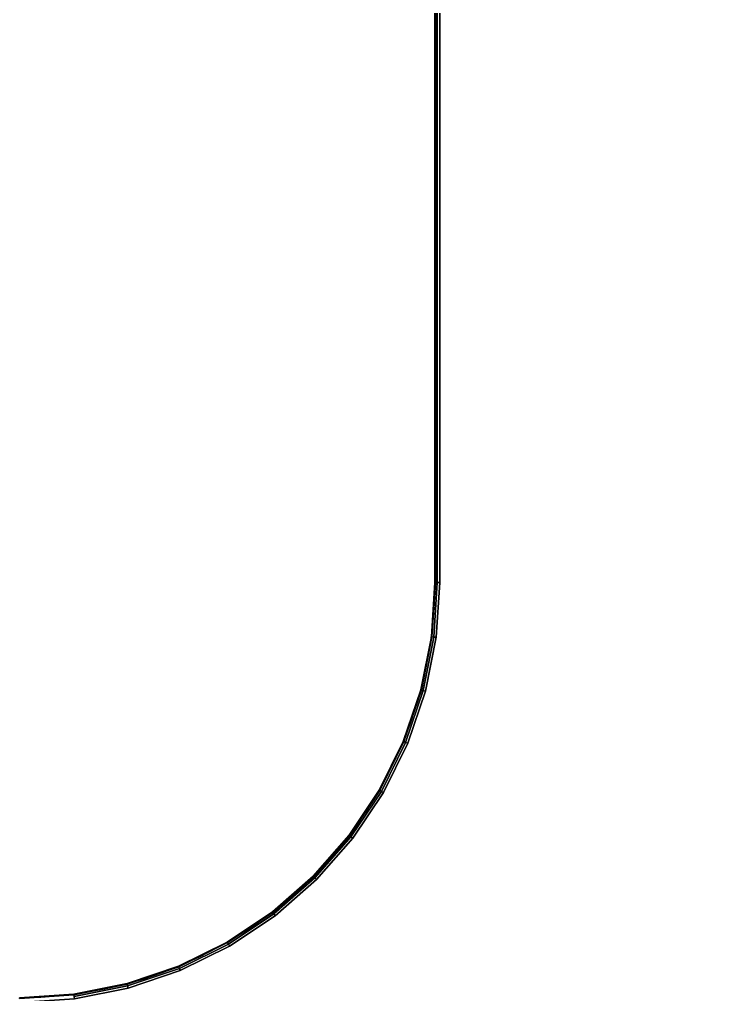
# Model space of a CAD drawing. Extents: x -170 to 1783, y -20 to 1205.
# Drawn here: x 542.02 to 559.32, y 310.72 to 334.71 of the extents above; entities that cross this region are included whole.
import ezdxf

# ---------------------------------------------------------------- set-up
doc = ezdxf.new("R2010")
doc.units = 0
doc.header["$LTSCALE"] = 96
doc.header["$MEASUREMENT"] = 0
for name, color, linetype in [('A-FURN-3-WKSF-TOP', 7, 'Continuous'), ('A-FURN-3-WKSF-TRIM', 7, 'Continuous'), ('A-FURN-P-WKSF', 7, 'Continuous'), ('MAIN_WKSURF', 7, 'Continuous')]:
    doc.layers.add(name, color=color, linetype=linetype)

# ---------------------------------------------------------------- blocks, each defined once
blk = doc.blocks.new('EC-WYC-64-2424-T')
at = {"layer": 'A-FURN-3-WKSF-TOP', "color": 60, "linetype": 'Continuous'}
for points, invisible_edges in [([(26.91, -26.91, 29), (0.743, -0.285, 29), (1.044, -0.161, 29), (1.368, -0.118, 29)], 9), ([(26.91, -26.91, 27.75), (1.368, -0.118, 27.75), (1.044, -0.161, 27.75), (0.743, -0.285, 27.75)], 9), ([(1.368, -0.118, 29), (34.22, -23.882, 29), (32.871, -23.97, 29), (31.544, -24.234, 29)], 9), ([(29.051, -25.267, 29), (1.368, -0.118, 29), (31.544, -24.234, 29), (30.264, -24.669, 29)], 3), ([(1.368, -0.118, 29), (29.051, -25.267, 29), (27.927, -26.018, 29), (26.91, -26.91, 29)], 9), ([(1.368, -0.118, 27.75), (26.91, -26.91, 27.75), (27.927, -26.018, 27.75), (29.051, -25.267, 27.75)], 9), ([(29.051, -25.267, 27.75), (30.264, -24.669, 27.75), (31.544, -24.234, 27.75), (1.368, -0.118, 27.75)], 12), ([(1.368, -0.118, 27.75), (31.544, -24.234, 27.75), (32.871, -23.97, 27.75), (34.22, -23.882, 27.75)], 9), ([(0.285, -0.743, 29), (0.484, -0.484, 29), (0.743, -0.285, 29), (26.91, -26.91, 29)], 12), ([(0.285, -0.743, 27.75), (26.91, -26.91, 27.75), (0.743, -0.285, 27.75), (0.484, -0.484, 27.75)], 3), ([(26.91, -26.91, 29), (0.118, -1.368, 29), (0.161, -1.044, 29), (0.285, -0.743, 29)], 9), ([(26.91, -26.91, 27.75), (0.285, -0.743, 27.75), (0.161, -1.044, 27.75), (0.118, -1.368, 27.75)], 9), ([(0.118, -1.368, 29), (26.91, -26.91, 29), (26.018, -27.927, 29), (25.267, -29.051, 29)], 9), ([(25.267, -29.051, 29), (24.669, -30.264, 29), (24.234, -31.544, 29), (0.118, -1.368, 29)], 12), ([(0.118, -1.368, 29), (24.234, -31.544, 29), (23.97, -32.871, 29), (23.882, -34.22, 29)], 9), ([(0.118, -1.368, 29), (23.882, -34.22, 29), (0.142, -20.225, 29), (0.118, -19.981, 29)], 3), ([(0.118, -1.368, 27.75), (0.118, -19.981, 27.75), (0.142, -20.225, 27.75), (23.882, -34.22, 27.75)], 12), ([(0.118, -1.368, 27.75), (23.882, -34.22, 27.75), (23.97, -32.871, 27.75), (24.234, -31.544, 27.75)], 9), ([(25.267, -29.051, 27.75), (0.118, -1.368, 27.75), (24.234, -31.544, 27.75), (24.669, -30.264, 27.75)], 3), ([(0.118, -1.368, 27.75), (25.267, -29.051, 27.75), (26.018, -27.927, 27.75), (26.91, -26.91, 27.75)], 9), ([(0.329, -20.676, 29), (0.213, -20.46, 29), (0.142, -20.225, 29), (23.882, -34.22, 29)], 12), ([(0.329, -20.676, 27.75), (23.882, -34.22, 27.75), (0.142, -20.225, 27.75), (0.213, -20.46, 27.75)], 3), ([(23.882, -34.22, 29), (1.044, -21.425, 29), (0.484, -20.865, 29), (0.329, -20.676, 29)], 9), ([(23.882, -34.22, 27.75), (0.329, -20.676, 27.75), (0.484, -20.865, 27.75), (1.044, -21.425, 27.75)], 9), ([(1.395, -21.95, 29), (1.245, -21.67, 29), (1.044, -21.425, 29), (23.882, -34.22, 29)], 12), ([(1.395, -21.95, 27.75), (23.882, -34.22, 27.75), (1.044, -21.425, 27.75), (1.245, -21.67, 27.75)], 3), ([(23.882, -34.22, 29), (1.518, -22.569, 29), (1.487, -22.254, 29), (1.395, -21.95, 29)], 9), ([(23.882, -34.22, 27.75), (1.395, -21.95, 27.75), (1.487, -22.254, 27.75), (1.518, -22.569, 27.75)], 9), ([(1.518, -22.569, 29), (23.882, -34.22, 29), (1.487, -25.842, 29), (1.518, -25.527, 29)], 3), ([(1.518, -22.569, 27.75), (1.518, -25.527, 27.75), (1.487, -25.842, 27.75), (23.882, -34.22, 27.75)], 12), ([(1.245, -26.426, 29), (1.395, -26.146, 29), (1.487, -25.842, 29), (23.882, -34.22, 29)], 12), ([(1.245, -26.426, 27.75), (23.882, -34.22, 27.75), (1.487, -25.842, 27.75), (1.395, -26.146, 27.75)], 3), ([(23.882, -34.22, 29), (0.484, -27.231, 29), (1.044, -26.671, 29), (1.245, -26.426, 29)], 9), ([(23.882, -34.22, 27.75), (1.245, -26.426, 27.75), (1.044, -26.671, 27.75), (0.484, -27.231, 27.75)], 9), ([(0.213, -27.636, 29), (0.329, -27.42, 29), (0.484, -27.231, 29), (23.882, -34.22, 29)], 12), ([(0.213, -27.636, 27.75), (23.882, -34.22, 27.75), (0.484, -27.231, 27.75), (0.329, -27.42, 27.75)], 3), ([(23.882, -34.22, 29), (0.118, -28.115, 29), (0.142, -27.871, 29), (0.213, -27.636, 29)], 9), ([(23.882, -34.22, 27.75), (0.213, -27.636, 27.75), (0.142, -27.871, 27.75), (0.118, -28.115, 27.75)], 9), ([(0.118, -28.115, 29), (23.882, -34.22, 29), (23.882, -70.632, 29), (0.118, -70.632, 29)], 5), ([(0.118, -28.115, 27.75), (0.118, -70.632, 27.75), (23.882, -70.632, 27.75), (23.882, -34.22, 27.75)], 10)]:
    blk.add_3dface(points, dxfattribs=dict(at, invisible_edges=invisible_edges))
at = {"layer": 'A-FURN-3-WKSF-TRIM', "color": 40, "linetype": 'Continuous'}
for points in [[(32.871, -23.97, 29), (32.878, -24.029, 28.984), (31.56, -24.291, 28.984), (31.544, -24.234, 29)], [(32.878, -24.029, 27.766), (32.871, -23.97, 27.75), (31.544, -24.234, 27.75), (31.56, -24.291, 27.766)], [(34.22, -23.984, 28.941), (34.22, -24, 28.882), (32.886, -24.087, 28.882), (32.884, -24.072, 28.941)], [(34.22, -24, 27.868), (34.22, -23.984, 27.809), (32.884, -24.072, 27.809), (32.886, -24.087, 27.868)], [(31.544, -24.234, 29), (31.56, -24.291, 28.984), (30.286, -24.723, 28.984), (30.264, -24.669, 29)], [(31.56, -24.291, 27.766), (31.544, -24.234, 27.75), (30.264, -24.669, 27.75), (30.286, -24.723, 27.766)], [(32.878, -24.029, 28.984), (32.884, -24.072, 28.941), (31.571, -24.333, 28.941), (31.56, -24.291, 28.984)], [(32.884, -24.072, 27.809), (32.878, -24.029, 27.766), (31.56, -24.291, 27.766), (31.571, -24.333, 27.809)], [(32.884, -24.072, 28.941), (32.886, -24.087, 28.882), (31.575, -24.348, 28.882), (31.571, -24.333, 28.941)], [(32.886, -24.087, 27.868), (32.884, -24.072, 27.809), (31.571, -24.333, 27.809), (31.575, -24.348, 27.868)], [(31.56, -24.291, 28.984), (31.571, -24.333, 28.941), (30.303, -24.763, 28.941), (30.286, -24.723, 28.984)], [(31.571, -24.333, 27.809), (31.56, -24.291, 27.766), (30.286, -24.723, 27.766), (30.303, -24.763, 27.809)], [(31.571, -24.333, 28.941), (31.575, -24.348, 28.882), (30.309, -24.778, 28.882), (30.303, -24.763, 28.941)], [(31.575, -24.348, 27.868), (31.571, -24.333, 27.809), (30.303, -24.763, 27.809), (30.309, -24.778, 27.868)], [(30.264, -24.669, 29), (30.286, -24.723, 28.984), (29.08, -25.318, 28.984), (29.051, -25.267, 29)], [(30.286, -24.723, 27.766), (30.264, -24.669, 27.75), (29.051, -25.267, 27.75), (29.08, -25.318, 27.766)], [(30.286, -24.723, 28.984), (30.303, -24.763, 28.941), (29.102, -25.356, 28.941), (29.08, -25.318, 28.984)], [(30.303, -24.763, 27.809), (30.286, -24.723, 27.766), (29.08, -25.318, 27.766), (29.102, -25.356, 27.809)], [(30.303, -24.763, 28.941), (30.309, -24.778, 28.882), (29.11, -25.369, 28.882), (29.102, -25.356, 28.941)], [(30.309, -24.778, 27.868), (30.303, -24.763, 27.809), (29.102, -25.356, 27.809), (29.11, -25.369, 27.868)], [(29.051, -25.267, 29), (29.08, -25.318, 28.984), (27.963, -26.065, 28.984), (27.927, -26.018, 29)], [(29.08, -25.318, 27.766), (29.051, -25.267, 27.75), (27.927, -26.018, 27.75), (27.963, -26.065, 27.766)], [(29.08, -25.318, 28.984), (29.102, -25.356, 28.941), (27.989, -26.099, 28.941), (27.963, -26.065, 28.984)], [(29.102, -25.356, 27.809), (29.08, -25.318, 27.766), (27.963, -26.065, 27.766), (27.989, -26.099, 27.809)], [(29.102, -25.356, 28.941), (29.11, -25.369, 28.882), (27.998, -26.112, 28.882), (27.989, -26.099, 28.941)], [(29.11, -25.369, 27.868), (29.102, -25.356, 27.809), (27.989, -26.099, 27.809), (27.998, -26.112, 27.868)], [(27.927, -26.018, 29), (27.963, -26.065, 28.984), (26.952, -26.952, 28.984), (26.91, -26.91, 29)], [(27.963, -26.065, 27.766), (27.927, -26.018, 27.75), (26.91, -26.91, 27.75), (26.952, -26.952, 27.766)], [(27.963, -26.065, 28.984), (27.989, -26.099, 28.941), (26.982, -26.982, 28.941), (26.952, -26.952, 28.984)], [(27.989, -26.099, 27.809), (27.963, -26.065, 27.766), (26.952, -26.952, 27.766), (26.982, -26.982, 27.809)], [(27.989, -26.099, 28.941), (27.998, -26.112, 28.882), (26.993, -26.993, 28.882), (26.982, -26.982, 28.941)], [(27.998, -26.112, 27.868), (27.989, -26.099, 27.809), (26.982, -26.982, 27.809), (26.993, -26.993, 27.868)], [(26.91, -26.91, 29), (26.952, -26.952, 28.984), (26.065, -27.963, 28.984), (26.018, -27.927, 29)], [(26.952, -26.952, 27.766), (26.91, -26.91, 27.75), (26.018, -27.927, 27.75), (26.065, -27.963, 27.766)], [(26.952, -26.952, 28.984), (26.982, -26.982, 28.941), (26.099, -27.989, 28.941), (26.065, -27.963, 28.984)], [(26.982, -26.982, 27.809), (26.952, -26.952, 27.766), (26.065, -27.963, 27.766), (26.099, -27.989, 27.809)], [(26.982, -26.982, 28.941), (26.993, -26.993, 28.882), (26.112, -27.998, 28.882), (26.099, -27.989, 28.941)], [(26.993, -26.993, 27.868), (26.982, -26.982, 27.809), (26.099, -27.989, 27.809), (26.112, -27.998, 27.868)], [(26.018, -27.927, 29), (26.065, -27.963, 28.984), (25.318, -29.08, 28.984), (25.267, -29.051, 29)], [(26.065, -27.963, 27.766), (26.018, -27.927, 27.75), (25.267, -29.051, 27.75), (25.318, -29.08, 27.766)], [(26.065, -27.963, 28.984), (26.099, -27.989, 28.941), (25.356, -29.102, 28.941), (25.318, -29.08, 28.984)], [(26.099, -27.989, 27.809), (26.065, -27.963, 27.766), (25.318, -29.08, 27.766), (25.356, -29.102, 27.809)], [(26.099, -27.989, 28.941), (26.112, -27.998, 28.882), (25.369, -29.11, 28.882), (25.356, -29.102, 28.941)], [(26.112, -27.998, 27.868), (26.099, -27.989, 27.809), (25.356, -29.102, 27.809), (25.369, -29.11, 27.868)], [(25.267, -29.051, 29), (25.318, -29.08, 28.984), (24.723, -30.286, 28.984), (24.669, -30.264, 29)], [(25.318, -29.08, 27.766), (25.267, -29.051, 27.75), (24.669, -30.264, 27.75), (24.723, -30.286, 27.766)], [(25.318, -29.08, 28.984), (25.356, -29.102, 28.941), (24.763, -30.303, 28.941), (24.723, -30.286, 28.984)], [(25.356, -29.102, 27.809), (25.318, -29.08, 27.766), (24.723, -30.286, 27.766), (24.763, -30.303, 27.809)], [(25.356, -29.102, 28.941), (25.369, -29.11, 28.882), (24.778, -30.309, 28.882), (24.763, -30.303, 28.941)], [(25.369, -29.11, 27.868), (25.356, -29.102, 27.809), (24.763, -30.303, 27.809), (24.778, -30.309, 27.868)], [(24.669, -30.264, 29), (24.723, -30.286, 28.984), (24.291, -31.56, 28.984), (24.234, -31.544, 29)], [(24.723, -30.286, 27.766), (24.669, -30.264, 27.75), (24.234, -31.544, 27.75), (24.291, -31.56, 27.766)], [(24.723, -30.286, 28.984), (24.763, -30.303, 28.941), (24.333, -31.571, 28.941), (24.291, -31.56, 28.984)], [(24.763, -30.303, 27.809), (24.723, -30.286, 27.766), (24.291, -31.56, 27.766), (24.333, -31.571, 27.809)], [(24.763, -30.303, 28.941), (24.778, -30.309, 28.882), (24.348, -31.575, 28.882), (24.333, -31.571, 28.941)], [(24.778, -30.309, 27.868), (24.763, -30.303, 27.809), (24.333, -31.571, 27.809), (24.348, -31.575, 27.868)], [(24.234, -31.544, 29), (24.291, -31.56, 28.984), (24.029, -32.878, 28.984), (23.97, -32.871, 29)], [(24.291, -31.56, 27.766), (24.234, -31.544, 27.75), (23.97, -32.871, 27.75), (24.029, -32.878, 27.766)], [(24.291, -31.56, 28.984), (24.333, -31.571, 28.941), (24.072, -32.884, 28.941), (24.029, -32.878, 28.984)], [(24.333, -31.571, 27.809), (24.291, -31.56, 27.766), (24.029, -32.878, 27.766), (24.072, -32.884, 27.809)], [(24.333, -31.571, 28.941), (24.348, -31.575, 28.882), (24.087, -32.886, 28.882), (24.072, -32.884, 28.941)], [(24.348, -31.575, 27.868), (24.333, -31.571, 27.809), (24.072, -32.884, 27.809), (24.087, -32.886, 27.868)], [(23.97, -32.871, 29), (24.029, -32.878, 28.984), (23.941, -34.22, 28.984), (23.882, -34.22, 29)], [(24.029, -32.878, 27.766), (23.97, -32.871, 27.75), (23.882, -34.22, 27.75), (23.941, -34.22, 27.766)], [(24.029, -32.878, 28.984), (24.072, -32.884, 28.941), (23.984, -34.22, 28.941), (23.941, -34.22, 28.984)], [(24.072, -32.884, 27.809), (24.029, -32.878, 27.766), (23.941, -34.22, 27.766), (23.984, -34.22, 27.809)], [(24.072, -32.884, 28.941), (24.087, -32.886, 28.882), (24, -34.22, 28.882), (23.984, -34.22, 28.941)], [(24.087, -32.886, 27.868), (24.072, -32.884, 27.809), (23.984, -34.22, 27.809), (24, -34.22, 27.868)], [(23.882, -34.22, 29), (23.941, -34.22, 28.984), (23.941, -70.632, 28.984), (23.882, -70.632, 29)], [(23.941, -34.22, 27.766), (23.882, -34.22, 27.75), (23.882, -70.632, 27.75), (23.941, -70.632, 27.766)], [(23.941, -34.22, 28.984), (23.984, -34.22, 28.941), (23.984, -70.632, 28.941), (23.941, -70.632, 28.984)], [(23.984, -34.22, 27.809), (23.941, -34.22, 27.766), (23.941, -70.632, 27.766), (23.984, -70.632, 27.809)], [(23.984, -34.22, 28.941), (24, -34.22, 28.882), (24, -70.632, 28.882), (23.984, -70.632, 28.941)], [(24, -34.22, 27.868), (23.984, -34.22, 27.809), (23.984, -70.632, 27.809), (24, -70.632, 27.868)]]:
    blk.add_3dface(points, dxfattribs=at)
for points, invisible_edges in [([(31.575, -24.348, 28.882), (32.886, -24.087, 28.882), (32.886, -24.087, 27.868), (31.575, -24.348, 27.868)], 10), ([(32.886, -24.087, 28.882), (34.22, -24, 28.882), (34.22, -24, 27.868), (32.886, -24.087, 27.868)], 10), ([(30.309, -24.778, 28.882), (31.575, -24.348, 28.882), (31.575, -24.348, 27.868), (30.309, -24.778, 27.868)], 10), ([(29.11, -25.369, 28.882), (30.309, -24.778, 28.882), (30.309, -24.778, 27.868), (29.11, -25.369, 27.868)], 10), ([(27.998, -26.112, 28.882), (29.11, -25.369, 28.882), (29.11, -25.369, 27.868), (27.998, -26.112, 27.868)], 10), ([(26.993, -26.993, 28.882), (27.998, -26.112, 28.882), (27.998, -26.112, 27.868), (26.993, -26.993, 27.868)], 10), ([(26.112, -27.998, 28.882), (26.993, -26.993, 28.882), (26.993, -26.993, 27.868), (26.112, -27.998, 27.868)], 10), ([(25.369, -29.11, 28.882), (26.112, -27.998, 28.882), (26.112, -27.998, 27.868), (25.369, -29.11, 27.868)], 10), ([(24.778, -30.309, 28.882), (25.369, -29.11, 28.882), (25.369, -29.11, 27.868), (24.778, -30.309, 27.868)], 10), ([(24.348, -31.575, 28.882), (24.778, -30.309, 28.882), (24.778, -30.309, 27.868), (24.348, -31.575, 27.868)], 10), ([(24.087, -32.886, 28.882), (24.348, -31.575, 28.882), (24.348, -31.575, 27.868), (24.087, -32.886, 27.868)], 10), ([(24, -34.22, 28.882), (24.087, -32.886, 28.882), (24.087, -32.886, 27.868), (24, -34.22, 27.868)], 10), ([(24, -34.22, 28.882), (24, -34.22, 27.868), (24, -70.632, 27.868), (24, -70.632, 28.882)], 1)]:
    blk.add_3dface(points, dxfattribs=dict(at, invisible_edges=invisible_edges))
at = {"layer": 'A-FURN-P-WKSF', "color": 7, "linetype": 'Continuous'}
blk.add_line((24, -70.75), (24, -34.22), dxfattribs=at)
blk.add_arc((34.22, -34.22), 10.22, 90, 180, dxfattribs=at)

msp = doc.modelspace()

# ---------------------------------------------------------------- block references
at = {"layer": 'MAIN_WKSURF', "color": 47, "linetype": 'Continuous', "rotation": 180}
msp.add_blockref('EC-WYC-64-2424-T', (576.24146, 286.63599), dxfattribs=at)

doc.saveas('drawing.dxf')
